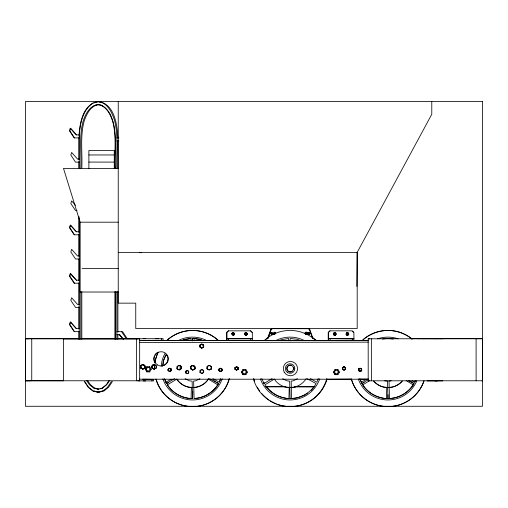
<?xml version="1.0" encoding="UTF-8"?>
<svg xmlns="http://www.w3.org/2000/svg" width="508" height="508" viewBox="0 0 508 508"><rect width="100%" height="100%" fill="white"/><g stroke="black" fill="none" stroke-linecap="round" stroke-linejoin="round"><path stroke-width="0.76" d="M26.251 338.69L25.4 338.696L25.4 380.797L30.105 380.797M31.75 380.797L31.75 338.772M136.487 380.797L136.487 338.772M139.236 380.797L139.662 380.797L139.662 338.76L26.988 338.734M226.651 338.734L226.651 332.442L228.238 330.854L250.749 330.848L252.336 332.435L252.336 340.373M315.525 340.379L329.013 340.474M328.511 379.216L351.523 379.063M328.511 340.284L328.511 332.435L330.098 330.848M353.905 340.284L353.905 332.435L352.317 330.848L329.806 330.854L328.219 332.442L328.219 340.379M369.132 380.822L368.205 380.822L368.186 338.779L482.448 338.734L482.022 338.747M368.205 380.81L482.467 380.778L482.448 338.734M356.87 286.455L357.194 252.368L431.781 114.281L431.781 101.581M191.376 387.166L191.091 398.558C181.674 397.98 172.504 392.989 167.551 384.867M192.551 340.855L192.615 338.48L193.408 338.398L194.139 338.512L194.081 340.792M192.792 391.478L192.608 398.609L191.878 398.685M289.217 387.166L288.931 398.558C280.099 397.961 271.266 393.624 266.319 386.137M386.753 387.166L386.467 398.558C376.752 397.999 367.455 392.646 362.471 384.232M388.087 394.646L387.985 398.609L387.255 398.685M140.729 366.116L140.456 367.652L142.653 369.1L144.742 368.052L144.85 366.046L144.45 365.347L142.253 364.541L143.351 364.534L145.142 366.033M143.351 364.534L141.154 365.341L140.856 368.046L142.945 369.094L145.034 368.046L145.11 366.706M156.394 366.033L154.597 364.534L152.4 365.341L152 367.646L154.197 369.094L156.286 368.046L156.356 366.706M168.408 368.986L169.24 368.294L171.05 369.335L170.974 370.732L169.52 371.456L168.504 370.789M171.266 370.726L171.063 368.846L169.532 368.287L168.288 369.329L168.364 370.726L169.812 371.45L171.266 370.726L171.063 368.846M180.981 366.23L181.381 366.922L181.273 368.935L180.981 366.23L178.784 365.423L176.987 366.922L177.095 368.935L179.184 369.976L180.581 369.284M194.805 367.601L194.735 368.941L194.437 366.236L192.24 365.43L191.046 366.433M195.028 368.935L195.136 366.922L193.338 365.423L191.141 366.23L190.741 366.922L190.849 368.935L192.938 369.976L195.028 368.935L194.729 366.23L192.532 365.423L190.741 366.922M203.441 345.478L203.352 347.167L203.105 344.888L201.251 344.214L199.739 345.478L200.082 344.888L201.93 344.214L203.441 345.478L203.105 344.888M203.644 347.161L203.733 345.472L202.222 344.208L201.543 344.208L200.031 345.472L200.127 347.161L201.886 348.043L203.644 347.161L203.397 344.881L201.543 344.208M203.644 372.555L203.733 370.859L202.222 369.595L201.543 369.595L200.031 370.859L200.127 372.555L201.886 373.431L203.644 372.555L203.397 370.275L201.543 369.595M211.277 368.935L211.385 366.922L209.588 365.423L207.391 366.23L206.991 366.922L207.099 368.935L209.188 369.976L211.277 368.935L210.985 366.23L208.788 365.423L206.991 366.922M219.196 368.986L220.028 368.294L221.831 369.335L221.755 370.732L220.307 371.456L219.285 370.789M222.047 370.726L221.844 368.846L220.32 368.287L219.069 369.329L219.145 370.726L220.599 371.45L222.047 370.726L221.844 368.846M233.991 333.197L234.156 334.696L233.991 333.197L232.778 332.759L231.788 333.585M234.937 369.329L236.385 370.053L237.839 369.329L237.915 367.932L236.614 367.074M238.131 369.316L237.928 367.436L236.398 366.878L235.153 367.919L235.229 369.316L236.677 370.046L238.131 369.316L237.928 367.436M333.413 334.696L334.569 335.274L335.718 334.696L335.782 333.585L334.347 332.759L333.35 333.585M342.424 369.329L343.878 370.053L345.326 369.329L345.123 367.443L343.599 366.884L342.767 367.582M345.618 369.316L345.415 367.436L343.891 366.878L342.64 367.919L342.716 369.316L344.17 370.046L345.618 369.316L345.415 367.436M346.107 334.696L347.262 335.274L348.418 334.696L348.475 333.585L347.04 332.759L346.05 333.585M361.702 370.726L361.499 368.846L359.969 368.287L358.724 369.329L358.8 370.726L360.248 371.45L361.702 370.726L361.499 368.846M79.038 135.56C79.724 122.822 83.039 104.102 98.05 101.581C107.252 102.521 111.754 111.982 114.357 119.748C118.662 135.477 116.23 151.968 116.878 168.034M305.384 334.048L305.867 334.493L305.194 332.702L306.292 332.156L308.864 334.194L310.071 333.686L309.213 332.537L306.718 334.493L305.384 334.048L305.194 332.702M162.719 366.166L163.22 361.474L165.76 354.87L167.761 355.962M180.27 365.246L180.01 369.849M275.171 334.054L275.361 332.715L274.263 332.162L275.406 333.191L275.361 332.715M162.871 365.442L163.728 360.001L165.957 354.971M167.996 370.453L168.18 369.386M168.364 370.726L168.567 368.846L170.091 368.287L171.342 369.329M177.095 368.935L177.394 366.23L179.591 365.423L181.381 366.922M185.807 372.955L186.011 371.056L187.554 370.497L188.805 371.545L186.988 370.497L185.731 371.545L185.807 372.955L187.268 373.685L188.735 372.955L188.525 371.056M190.849 368.935L191.141 366.23M199.854 346.183L200.082 344.888M200.127 347.161L200.374 344.881L202.222 344.208M200.127 372.555L200.374 370.275L202.222 369.595M207.099 368.935L207.391 366.23M218.777 370.453L218.967 369.386M219.145 370.726L219.348 368.846L220.878 368.287L222.123 369.329M232.137 334.689L232.302 333.191L233.515 332.746L234.506 333.578L233.07 332.746L232.08 333.578L232.137 334.689L233.293 335.267L234.448 334.689M234.956 368.516L235.141 367.443L234.861 367.932L236.106 366.884M235.229 369.316L235.433 367.436L236.957 366.878L238.208 367.919M244.831 334.689L244.996 333.191L246.209 332.746L247.199 333.578L245.764 332.746L244.773 333.578L244.831 334.689L245.986 335.267L247.142 334.689M333.705 334.689L333.864 333.191L335.083 332.746L336.074 333.578L334.639 332.746L333.642 333.578L333.705 334.689L334.861 335.267L336.01 334.689M346.399 334.689L346.564 333.191L346.399 334.689L347.555 335.267L348.767 334.467L348.545 333.191L347.332 332.746L346.342 333.578M342.716 369.316L342.919 367.436L342.64 367.919M358.432 370.453L358.712 368.852L360.236 368.294M358.8 370.726L359.004 368.846L360.528 368.287L361.779 369.329M146.749 371.875L147.002 370.821L146.31 369.005L147.542 367.5L149.263 367.525L149.708 366.757L151.187 369.316L149.708 371.875L146.749 371.875L145.275 369.316L146.749 366.757L149.708 366.757M242.919 374.669L243.173 373.615L242.481 371.799L243.713 370.294L245.434 370.313L245.878 369.545L247.358 372.11L245.878 374.669L242.919 374.669L241.446 372.11L242.919 369.545L245.878 369.545M334.969 374.669L335.216 373.615L334.524 371.799L335.756 370.294L337.483 370.313L337.922 369.545L334.969 369.545L333.489 372.11L334.969 374.669L337.922 374.669L339.401 372.11L337.922 369.545M144.742 368.052L144.45 365.347M145.034 368.046L144.742 365.341L142.545 364.534L140.748 366.033L140.856 368.046M156.286 368.046L155.994 365.341L153.797 364.534L152 366.033L152.108 368.046M246.685 333.197L246.85 334.696L246.685 333.197L245.472 332.759L244.481 333.585M237.839 369.329L237.636 367.443M335.718 334.696L335.559 333.197M348.418 334.696L348.253 333.197M345.326 369.329L345.123 367.443M267.487 338.792L270.904 329.33L271.971 328.676L270.904 329.33M267.779 338.785L271.082 329.508L272.256 328.67L308.8 328.714L309.766 329.508L308.8 328.714M268.148 337.884L271.196 329.324M220.72 378.53L219.31 382.194L212.763 378.631M318.256 378.53L316.84 382.194L310.299 378.631M415.252 380.727L414.687 382.194L412.064 380.771M218.364 384.277L218.694 383.546L216.662 382.302M219.329 382.105L220.605 379.235M414.706 382.105L415.347 380.67M309.778 333.692L309.937 333.343L308.921 332.543L306.426 334.505L308.921 332.543L309.778 333.692L308.572 334.2L305.778 332.27L305.118 333.127M140.748 366.033L141.154 365.341M152 366.033L152.4 365.341M168.288 369.329L168.567 368.846M176.987 366.922L177.394 366.23M200.031 345.472L200.374 344.881M185.731 371.545L186.011 371.056M200.031 370.859L200.374 370.275M232.08 333.578L232.302 333.191M219.069 369.329L219.348 368.846M244.773 333.578L244.996 333.191M235.153 367.919L235.433 367.436M333.642 333.578L333.864 333.191M358.508 370.732L358.712 368.852M358.724 369.329L359.004 368.846M147.002 370.821L148.92 371.132L150.07 369.316L149.263 367.525M243.173 373.615L245.091 373.926L246.24 372.11L245.434 370.313M335.216 373.615L337.134 373.926L338.29 372.11L337.483 370.313M109.112 380.606L106.337 384.721L102.172 388.049M109.461 380.606L106.68 384.721L102.521 388.049L97.707 389.185M111.366 381.572L107.467 387.344L102.927 390.976L98.05 392.214L93.18 390.976L88.64 387.344L84.741 381.572M112.376 381.572L108.477 387.344L103.937 390.976L99.06 392.214L94.19 390.976M270.485 333.692L271.342 332.543L273.837 334.505M275.825 333.337L274.771 332.264L271.983 334.194L270.777 333.686L271.634 332.537L274.13 334.493L273.628 334.448L274.682 334.505M309.937 333.343L309.27 334.2L305.778 332.27M308.572 334.2L309.562 334.194L310.229 333.337L309.213 332.537L306.718 334.493M311.258 390.398L314.223 386.728M228.53 330.848L226.943 332.435L226.943 340.373M271.526 333.985L272.809 333.343L271.691 334.2M273.92 334.435L271.634 332.537L270.618 333.337L271.285 334.194L273.101 333.337M305.149 333.178L306.292 332.156L309.562 334.194M152.305 365.544L153.505 364.541L154.597 364.534M358.432 369.335L359.677 368.294L360.528 368.287M271.082 329.508L272.047 328.714M93.18 102.819C81.953 110.42 79.724 125.343 79.229 137.909L74.174 137.909L69.475 130.848L70.263 128.232L75.698 134.328M270.326 333.343L271.342 332.543L272.586 333.546M199.93 378.72L195.821 380.797L193.643 381.083L194.088 398.551C204.114 398.012 213.506 392.271 218.548 383.591L209.499 378.67M297.466 378.72L293.351 380.797L291.179 381.083L291.624 398.551C301.65 398.012 311.042 392.271 316.084 383.591L307.035 378.67M307.442 393.173L304.895 395.027L297.548 397.853L291.243 398.52M272.879 333.534L274.771 332.264L275.438 333.121M142.653 369.1L144.85 367.652M145.142 367.646L142.945 369.094L140.748 367.646M155.004 368.376L153.905 369.1L151.708 367.652L153.905 369.1L155.296 368.402M156.394 367.646L154.197 369.094L152 367.646M203.441 346.831L201.593 348.05L200.419 347.466M203.733 346.824L201.886 348.043L200.031 346.824M169.52 371.456L171.05 370.453L170.771 368.852M171.342 370.446L169.812 371.45L168.288 370.446M181.381 368.535L179.184 369.976L176.987 368.535M233.001 335.274L234.213 334.474M194.843 368.541L192.646 369.989L191.249 369.291M188.805 372.669L187.268 373.685L185.731 372.669M195.136 368.535L192.938 369.976L190.741 368.535M245.694 335.274L246.907 334.474M203.733 372.218L201.886 373.431L200.031 372.218M211.385 368.535L209.188 369.976L206.991 368.535M220.307 371.456L221.831 370.453L221.551 368.852M222.123 370.446L220.599 371.45L219.069 370.446M237.915 369.049L236.385 370.053L234.861 369.049M238.208 369.037L236.677 370.046L235.153 369.037M335.782 334.474L334.569 335.274L333.35 334.474M348.475 334.474L347.262 335.274L346.05 334.474M348.767 334.467L347.555 335.267L346.342 334.467M345.402 369.049L343.878 370.053L342.856 369.38M345.694 369.037L344.17 370.046L342.64 369.037M358.94 370.789L359.956 371.456L361.486 370.453L361.207 368.852L359.677 368.294M361.779 370.446L360.248 371.45L358.724 370.446M174.581 378.587L166.484 383.534L164.255 378.511M272.117 378.587L264.02 383.534L261.785 378.511M368.624 379.4L361.861 383.534L359.632 378.511M369.684 380.613L362.693 384.893C368.306 393.592 378.377 398.716 388.677 398.678M165.868 382.2L171.209 379.298M168.713 382.46L166.63 383.597L164.738 379.266M361.245 382.2L366.585 379.298M364.096 382.46L362.007 383.597L360.121 379.266M202.762 347.466L201.593 348.05L199.739 346.831M194.037 369.291L192.646 369.989L190.995 368.903M359.956 371.456L361.41 370.732M181.832 340.576L183.991 339.617L191.04 338.506L191.097 340.785M279.368 340.576L281.527 339.617L288.576 338.506L288.633 340.785M182.645 340.36L185.585 339.23L191.052 338.645M140.862 365.347L143.059 364.541L144.85 366.046M232.01 333.197L233.223 332.759L234.213 333.585M152.108 365.347L154.305 364.541M244.704 333.197L245.916 332.759M168.275 368.852L169.799 368.294L171.05 369.335M190.849 366.236L193.046 365.43L194.843 366.935L194.437 366.236M219.056 368.852L220.586 368.294L221.831 369.335M333.572 333.197L334.791 332.759M346.272 333.197L347.777 332.746L348.767 333.578L348.545 333.191M342.627 367.443L344.449 366.878L345.694 367.919M145.275 369.316L146.31 369.005M241.446 372.11L242.481 371.799M333.489 372.11L334.524 371.799M94.19 102.819L99.06 101.581C114.732 104.565 117.183 124.847 117.888 137.909M93.986 105.556L96.215 104.991M99.06 104.61C90.634 105.467 86.506 114.141 84.118 121.26C79.997 136.5 82.512 152.476 81.807 168.034M100.552 388.81L102.787 388.239M102.578 390.976L97.707 392.214L92.831 390.976L88.29 387.344L84.392 381.572M382.499 339.122L387.147 338.392M391.198 380.797L389.02 381.083L389.465 398.551C399.491 398.012 408.883 392.271 413.925 383.591L408.356 380.562M385.648 338.728L387.21 338.563M387.991 338.48L389.515 338.512M194.189 398.437C203.721 398.221 212.649 392.779 217.862 384.899L208.331 379.063L206.604 381.495A19.044 19.044 0 0 1 194.062 387.534M289.719 398.685L290.455 398.609M389.566 398.437C399.618 398.209 409.061 392.151 414.071 383.546L409.34 380.651M305.575 334.505L306.927 334.435M482.429 380.689L482.581 338.658L444.43 338.665M139.395 340.43L163.087 340.246L163.087 338.658L137.744 338.741M442.811 380.854L426.993 380.943M25.4 338.728L27.261 338.69M139.725 342.538L368.198 342.138M482.467 380.778L482.041 380.778M265.551 386.772L285.509 386.721M294.653 386.715L314.319 386.677M76.187 134.887L79.229 134.887L79.229 168.034M116.878 137.909L118.885 137.909M116.878 140.938L118.897 140.938M88.881 154.965L114.268 154.965M79.566 159.106L77.546 159.106L71.622 152.451L70.834 155.067L75.527 162.135L79.451 162.135M88.881 162.084L114.268 162.084M118.237 168.389L63.487 168.389L80.15 222.193L80.15 292.017L118.237 292.017M77.095 210.572L75.527 210.572L70.834 203.505L71.622 200.889L75.571 205.327M80.15 222.193L118.237 222.193M76.187 231.762L79.229 231.762M79.229 234.791L74.174 234.791L69.475 227.724L70.263 225.108L75.698 231.21M118.237 252.368L357.194 252.368L357.194 328.543L135.757 328.543L135.757 303.149L118.237 303.155L118.237 101.581M79.566 255.981L77.546 255.981L71.622 249.326L70.834 251.943L75.527 259.01L79.451 259.01M82.055 268.567L118.237 268.567M76.187 280.2L79.229 280.2M79.229 283.229L74.174 283.229L69.475 276.161L70.263 273.545L75.698 279.648M79.566 304.419L77.546 304.419L71.622 297.764L70.834 300.38L75.527 307.448L79.451 307.448M79.229 328.638L76.187 328.638L70.263 321.983L69.475 324.599L74.174 331.667L79.229 331.667M116.878 331.667L122.599 331.667L127.292 338.728M232.778 332.759L233.515 332.746M245.472 332.759L246.209 332.746M334.347 332.759L335.083 332.746M347.04 332.759L347.777 332.746M271.285 334.194L271.983 334.194M116.878 334.696L119.907 334.696M26.988 338.728L79.356 338.69M81.432 338.696L115.062 338.696M117.208 338.696L123.533 338.696M126.651 338.696L139.662 338.696M143.205 338.658L145.637 338.658M155.842 338.658L158.363 338.658M226.943 338.658L252.336 338.658M417.468 338.665L442.811 338.753M422.192 338.665L424.713 338.665M434.918 338.665L437.344 338.665M226.943 338.785L252.336 338.785M369.773 338.798L368.186 338.792M411.15 338.684L444.5 338.665M476.237 338.665L482.581 338.658M28.575 338.772L25.4 338.766L26.327 338.734M63.487 338.938L137.744 338.938M162.674 340.373L368.186 340.373M139.662 340.455L368.186 340.525M163.176 340.544L167.932 340.544M183.013 340.538L190.945 340.538M194.119 340.538L202.057 340.531M217.926 340.531L226.651 340.525M252.044 340.519L265.532 340.519M315.525 340.5L328.219 340.5M201.251 344.214L201.93 344.214M236.398 366.878L236.957 366.878M343.891 366.878L344.449 366.878M169.24 368.294L170.091 368.287M220.028 368.294L220.878 368.287M150.07 369.316L151.187 369.316M186.988 370.497L187.554 370.497M246.24 372.11L247.358 372.11M338.29 372.11L339.401 372.11M142.837 379.216L368.687 379.228M143.205 379.343L145.637 379.343M139.389 379.165L153.562 379.343L153.562 380.93L137.744 380.848M139.662 380.784L25.4 380.759L26.327 380.765M26.988 380.752L63.487 380.784L63.487 338.734M143.205 380.93L145.637 380.93M434.918 380.943L437.344 380.943M360.248 379.07L368.186 379.076M266.236 386.671L285.115 386.702M294.551 386.721L314.217 386.759M265.944 386.677L285.61 386.715M295.046 386.734L313.925 386.766M386.747 387.388L383.781 387.109A19.044 19.044 0 0 1 373.59 380.962M289.217 387.388L286.252 387.109A19.044 19.044 0 0 1 284.201 386.518M191.37 387.388L188.404 387.109A19.044 19.044 0 0 1 176.905 379.266M387.941 338.474L393.408 339.052M384.626 380.797L387.502 381.178L387.947 398.596M194.92 338.633L201.187 339.623M97.707 101.581L100.489 102.292M100.552 104.991L102.787 105.556M97.707 104.61C106.134 105.467 110.261 114.141 112.649 121.26C116.77 136.5 114.262 152.476 114.96 168.034M99.06 389.185L94.596 388.049L90.437 384.721L87.655 380.606M98.05 389.185L93.586 388.049L89.427 384.721L86.646 380.606M93.986 388.239L96.215 388.81M139.662 252.368L141.199 252.781M153.505 364.541L154.965 365.081M300.8 340.633L297.129 339.217L290.1 338.474L290.157 340.849M203.27 340.633L199.593 339.217L192.564 338.474L192.621 340.849M406.248 380.619L413.239 384.899M213.957 380.651L215.309 381.476M333.642 334.467L334.861 335.267L336.074 334.467L335.851 333.191M244.773 334.467L245.986 335.267L247.199 334.467L246.977 333.191M232.08 334.467L233.293 335.267L234.506 334.467L234.283 333.191M282.67 378.72L286.779 380.797L289.662 381.178L290.1 398.596C280.041 398.577 270.339 393.325 264.846 384.893L274.384 379.057L276.104 381.489A19.044 19.044 0 0 0 289.357 387.566L294.303 387.102A19.044 19.044 0 0 0 306.191 378.663M185.134 378.72L189.249 380.797L192.126 381.178L192.564 398.596C182.505 398.577 172.803 393.325 167.316 384.893L176.847 379.057L178.575 381.489A19.044 19.044 0 0 0 191.821 387.566L196.767 387.102A19.044 19.044 0 0 0 208.655 378.663M308.508 328.72L309.359 329.33M360.655 368.643L361.486 369.335L361.207 368.852M344.157 366.884L345.402 367.932M263.354 382.422L264.198 383.127L263.919 382.638L264.103 383.718M236.665 366.884L237.915 367.932M334.969 369.545L335.756 370.294M337.134 373.926L337.922 374.669M242.919 369.545L243.713 370.294M245.091 373.926L245.878 374.669M146.749 366.757L147.542 367.5M148.92 371.132L149.708 371.875M352.552 331.387L353.612 332.442M250.457 330.854L252.044 332.442M76.537 134.887L70.612 128.232L69.825 130.848L74.517 137.909M76.537 231.762L70.612 225.108L69.825 227.724L74.517 234.791M76.537 280.2L70.612 273.545L69.825 276.161L74.517 283.229M119.571 334.696L123.52 339.128M119.221 334.696L123.171 339.128M76.537 328.638L70.612 321.983L69.825 324.599L74.517 331.667M121.59 331.667L126.282 338.728M270.618 333.337L270.777 333.686M309.651 329.324L313.068 338.785M309.613 330.048L312.522 338.08M140.456 367.652L140.564 368.052L140.456 366.046M218.777 369.335L218.853 370.732M167.996 369.335L168.072 370.732M151.746 366.712L151.816 368.052M476.098 338.753L476.117 380.778M371.361 338.792L371.38 380.822M352.317 338.785L352.317 340.373M330.098 338.785L330.098 340.373M250.749 338.785L250.749 340.373M228.53 338.785L228.53 340.373M226.651 338.665L226.651 340.379M161.5 338.658L161.5 340.246M151.975 379.343L151.975 380.93M117.888 140.291L117.888 168.034M117.888 291.681L117.888 332.105M117.888 334.486L117.888 339.242M116.878 291.681L116.878 339.242M115.31 168.034C114.364 150.235 118.262 131.083 110.255 114.364C107.626 109.703 103.778 105.042 98.05 104.61C89.624 105.467 85.496 114.141 83.109 121.26C78.988 136.5 81.496 152.476 80.797 168.034M115.31 291.681L115.31 339.242M114.96 291.681L114.96 339.242M114.268 168.713L114.268 150.508L88.881 150.508L88.881 168.713M81.807 291.681L81.807 339.242M80.797 291.681L80.797 339.242M79.229 217.97L79.229 339.242M78.88 137.909L78.88 159.315M78.88 161.69L78.88 168.034M78.88 216.383L78.88 232.232M78.88 234.613L78.88 256.013M78.88 259.182L78.88 280.587M78.88 282.962L78.88 304.362M78.88 306.743L78.88 328.936M78.88 331.311L78.88 339.242M326.809 378.574A38.087 38.087 0 0 1 253.435 378.949M264.382 340.404A38.087 38.087 0 0 1 315.455 340.144M319.773 378.752A31.413 31.413 0 0 1 260.394 378.847M276.288 340.303A31.413 31.413 0 0 1 304.425 340.589M211.455 366.401A19.044 19.044 0 0 1 211.563 369.246M229.273 378.574A38.087 38.087 0 0 1 155.899 378.949M154.451 369.113A38.087 38.087 0 0 1 154.654 364.522M154.845 363.01A38.087 38.087 0 0 1 158.198 352.05M166.853 340.404A38.087 38.087 0 0 1 217.919 340.144M222.237 378.752A31.413 31.413 0 0 1 162.858 378.847M161.195 366.351A31.413 31.413 0 0 1 164.935 353.524M178.759 340.303A31.413 31.413 0 0 1 206.889 340.589M402.342 380.956A19.044 19.044 0 0 1 392.151 387.102L387.198 387.566A19.044 19.044 0 0 1 373.952 381.489M423.977 380.778A38.087 38.087 0 0 1 351.276 378.949M362.229 340.404A38.087 38.087 0 0 1 412.134 339.141M416.808 380.86A31.413 31.413 0 0 1 358.235 378.847M377.596 338.861A31.413 31.413 0 0 1 398.132 338.83M293.789 367.659A3.416 3.416 0 0 1 293.789 369.424M292.195 371.5A3.416 3.416 0 0 1 287.103 368.986A3.416 3.416 0 0 1 291.37 365.239M296.101 386.74A19.044 19.044 0 0 1 291.198 387.572M327.12 378.962A38.087 38.087 0 0 1 277.863 404.476M276.428 403.936A38.087 38.087 0 0 1 270.281 400.831M268.992 399.986A38.087 38.087 0 0 1 261.588 393.351M259.69 390.95A38.087 38.087 0 0 1 257.213 387.077M254.673 381.508A38.087 38.087 0 0 1 253.746 378.581M265.678 339.642A38.087 38.087 0 0 1 268.078 337.744M274.002 334.207A38.087 38.087 0 0 1 275.399 333.572M305.949 333.737A38.087 38.087 0 0 1 307.334 334.378M312.611 337.534A38.087 38.087 0 0 1 316.166 340.417M401.98 381.495A19.044 19.044 0 0 1 388.734 387.572M423.958 381.165A38.087 38.087 0 0 1 359.124 393.351M358.146 392.163A38.087 38.087 0 0 1 351.492 379.324M363.214 339.642A38.087 38.087 0 0 1 411.969 338.925M229.279 378.962A38.087 38.087 0 0 1 156.115 379.324M154.559 368.732A38.087 38.087 0 0 1 154.667 365.652M155.023 362.61A38.087 38.087 0 0 1 157.836 353.079M167.253 340.15A38.087 38.087 0 0 1 218.326 340.417M167.075 355.276A7.144 7.144 0 0 1 162.363 365.836M154.369 361.772A7.144 7.144 0 0 1 154.102 356.635M154.705 355.276A7.144 7.144 0 0 1 157.315 352.666M328.511 338.658L353.905 338.785L328.511 338.658M482.448 101.581L25.4 101.581L25.4 406.279L482.448 406.279L482.448 101.581M363.131 340.487L353.612 340.493L363.131 340.5M287.687 372.656A4.763 4.763 0 0 0 294.831 368.535A4.763 4.763 0 0 0 287.687 364.407A4.763 4.763 0 0 0 287.687 372.656M288.36 371.494A3.416 3.416 0 0 0 293.484 368.535A3.416 3.416 0 0 0 288.36 365.576A3.416 3.416 0 0 0 288.36 371.494M157.607 365.023A7.144 7.144 0 0 0 168.319 358.845A7.144 7.144 0 0 0 157.607 352.66A7.144 7.144 0 0 0 157.607 365.023M284.239 372.186A7.144 7.144 0 0 0 296.608 372.186A7.144 7.144 0 0 0 290.424 361.474A7.144 7.144 0 0 0 284.239 372.186"/></g></svg>
